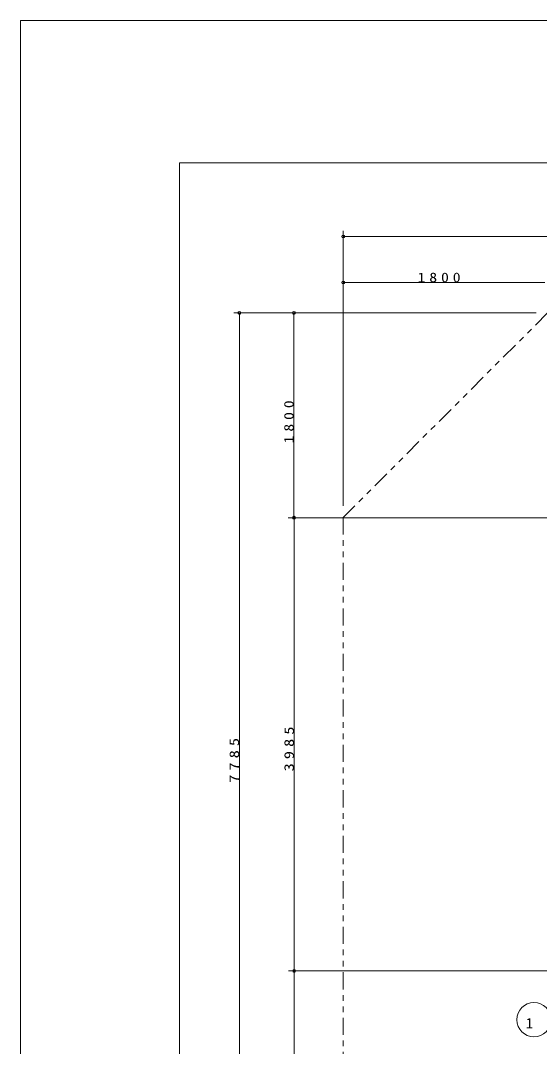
# Model space of a CAD drawing. Units: millimetres on the paper. Extents: x 0 to 420, y -594 to 297.
# Drawn here: x 0 to 91.4, y 116.6 to 297 of the extents above; entities that cross this region are included whole.
import ezdxf
from ezdxf.enums import TextEntityAlignment as Align

# ---------------------------------------------------------------- set-up
doc = ezdxf.new("R2010")
doc.units = ezdxf.units.MM
doc.linetypes.add('USER3', pattern=[8, 3, -1, 1, -1, 1, -1])
for name, color, linetype, lineweight in [('0_2', 7, 'Continuous', 13), ('2D_DIMENSION', 7, 'Continuous', 13), ('2D_OUTLINE', 7, 'USER3', 13), ('AM_5', 7, 'Continuous', 13), ('FMT', 7, 'Continuous', 13)]:
    doc.layers.add(name, color=color, linetype=linetype, lineweight=lineweight)
doc.styles.add('ＭＳ ゴシック', font='')
doc.styles.get('ＭＳ ゴシック').set_extended_font_data('MS Gothic')

msp = doc.modelspace()

# ---------------------------------------------------------------- linework, layer by layer
at = {"layer": '0_2'}
for p, q in [((56.834, 259.032), (57.334, 259.032)), ((56.834, 250.927), (57.334, 250.927)), ((38.533, 245.573), (38.533, 245.073)), ((48.148, 245.573), (48.148, 245.073)), ((48.148, 209.573), (48.148, 210.073)), ((48.183, 209.573), (48.183, 209.073)), ((48.183, 129.878), (48.183, 130.378)), ((48.183, 129.878), (48.183, 129.378))]:
    msp.add_line(p, q, dxfattribs=at)
msp.add_lwpolyline([(0, 297), (420, 297), (420, 0), (0, 0)], close=True, dxfattribs=at)
for centre in [(56.834, 259.032), (56.834, 250.927), (38.533, 245.573), (48.148, 245.573), (48.148, 209.573), (48.183, 209.573), (48.183, 129.878), (48.183, 129.878)]:
    msp.add_circle(centre, 0.25, dxfattribs=at)
at = {"layer": '2D_DIMENSION'}
for p, q in [((56.834, 211.633), (56.834, 260.032)), ((57.334, 259.032), (264.42, 259.032)), ((56.834, 211.633), (56.834, 251.927)), ((57.334, 250.927), (92.334, 250.927)), ((90.774, 245.573), (37.533, 245.573)), ((90.774, 245.573), (47.148, 245.573)), ((38.533, 245.073), (38.533, 90.378)), ((48.148, 245.073), (48.148, 210.073)), ((113.775, 209.573), (47.148, 209.573)), ((113.775, 209.573), (47.183, 209.573)), ((48.183, 209.073), (48.183, 130.378)), ((199.543, 129.878), (47.183, 129.878)), ((199.543, 129.878), (47.183, 129.878)), ((48.183, 129.378), (48.183, 90.378))]:
    msp.add_line(p, q, dxfattribs=at)
at = {"layer": '2D_OUTLINE'}
for p, q in [((92.774, 245.573), (56.834, 209.633)), ((56.834, 209.633), (56.834, 114.88))]:
    msp.add_line(p, q, dxfattribs=at)
at = {"layer": 'AM_5'}
msp.add_circle((90.396, 121.301), 3, dxfattribs=at)
at = {"layer": 'FMT'}
for p, q in [((28, 272), (403, 272)), ((28, 15), (28, 272))]:
    msp.add_line(p, q, dxfattribs=at)

# ---------------------------------------------------------------- texts
at = {"layer": '2D_DIMENSION', "insert": (69.906, 250.96), "char_height": 1.686, "attachment_point": 7, "style": 'ＭＳ ゴシック'}
msp.add_mtext('\\T1.5;\\W1.2;1800', dxfattribs=at)
at = {"layer": '2D_DIMENSION', "char_height": 1.686, "attachment_point": 7, "rotation": 90, "style": 'ＭＳ ゴシック'}
for s, insert in [('\\T1.5;\\W1.2;1800', (48.115, 222.644)), ('\\T1.5;\\W1.25;3985', (48.15, 164.961)), ('\\T1.5;\\W1.25;7785', (38.5, 162.961))]:
    msp.add_mtext(s, dxfattribs=dict(at, insert=insert))
at = {"layer": 'AM_5', "style": 'ＭＳ ゴシック'}
msp.add_text('1', height=1.833, dxfattribs=at).set_placement((88.968, 119.218), align=Align.BOTTOM_LEFT)

doc.saveas('drawing.dxf')
